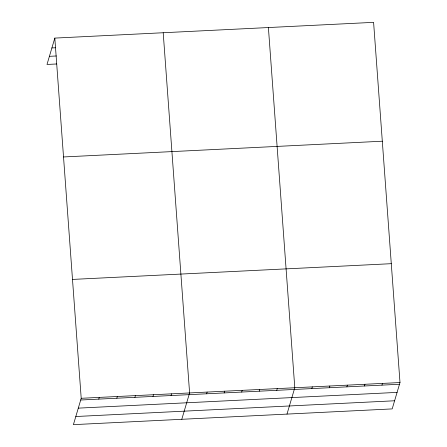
<?xml version="1.0" encoding="UTF-8"?>
<svg xmlns="http://www.w3.org/2000/svg" width="447" height="447" viewBox="0 0 447 447"><rect width="100%" height="100%" fill="white"/><g stroke="black" fill="none" stroke-linecap="round" stroke-linejoin="round"><path stroke-width="0.67" d="M54.813 38.096L81.209 398.294L73.403 424.65L392.187 408.904L399.998 382.548L373.597 22.35L54.813 38.096L47.002 64.452L56.73 63.971M98.77 399.115L99.279 397.4M116.835 398.221L117.343 396.511M134.899 397.333L135.407 395.617M152.963 396.439L153.472 394.723M171.028 395.545L171.536 393.829M181.789 419.297L189.601 392.941L163.2 32.743M206.626 393.79L207.129 392.075M224.159 392.924L224.662 391.209M241.687 392.058L242.196 390.343M259.221 391.192L259.729 389.477M276.754 390.326L277.263 388.611M286.991 414.101L294.796 387.745L268.396 27.546M311.822 388.594L312.33 386.878M329.355 387.728L329.864 386.012M346.889 386.862L347.397 385.146M364.422 385.996L364.931 384.28M381.956 385.13L382.464 383.414M51.897 47.941L55.367 47.768M49.41 56.322L56.361 55.976M63.524 156.958L382.308 141.213M72.498 279.425L391.281 263.685M81.209 398.294L399.998 382.548M80.706 400.009L399.489 384.264M78.292 408.139L397.081 392.393M75.811 416.52L394.595 400.775"/></g></svg>
